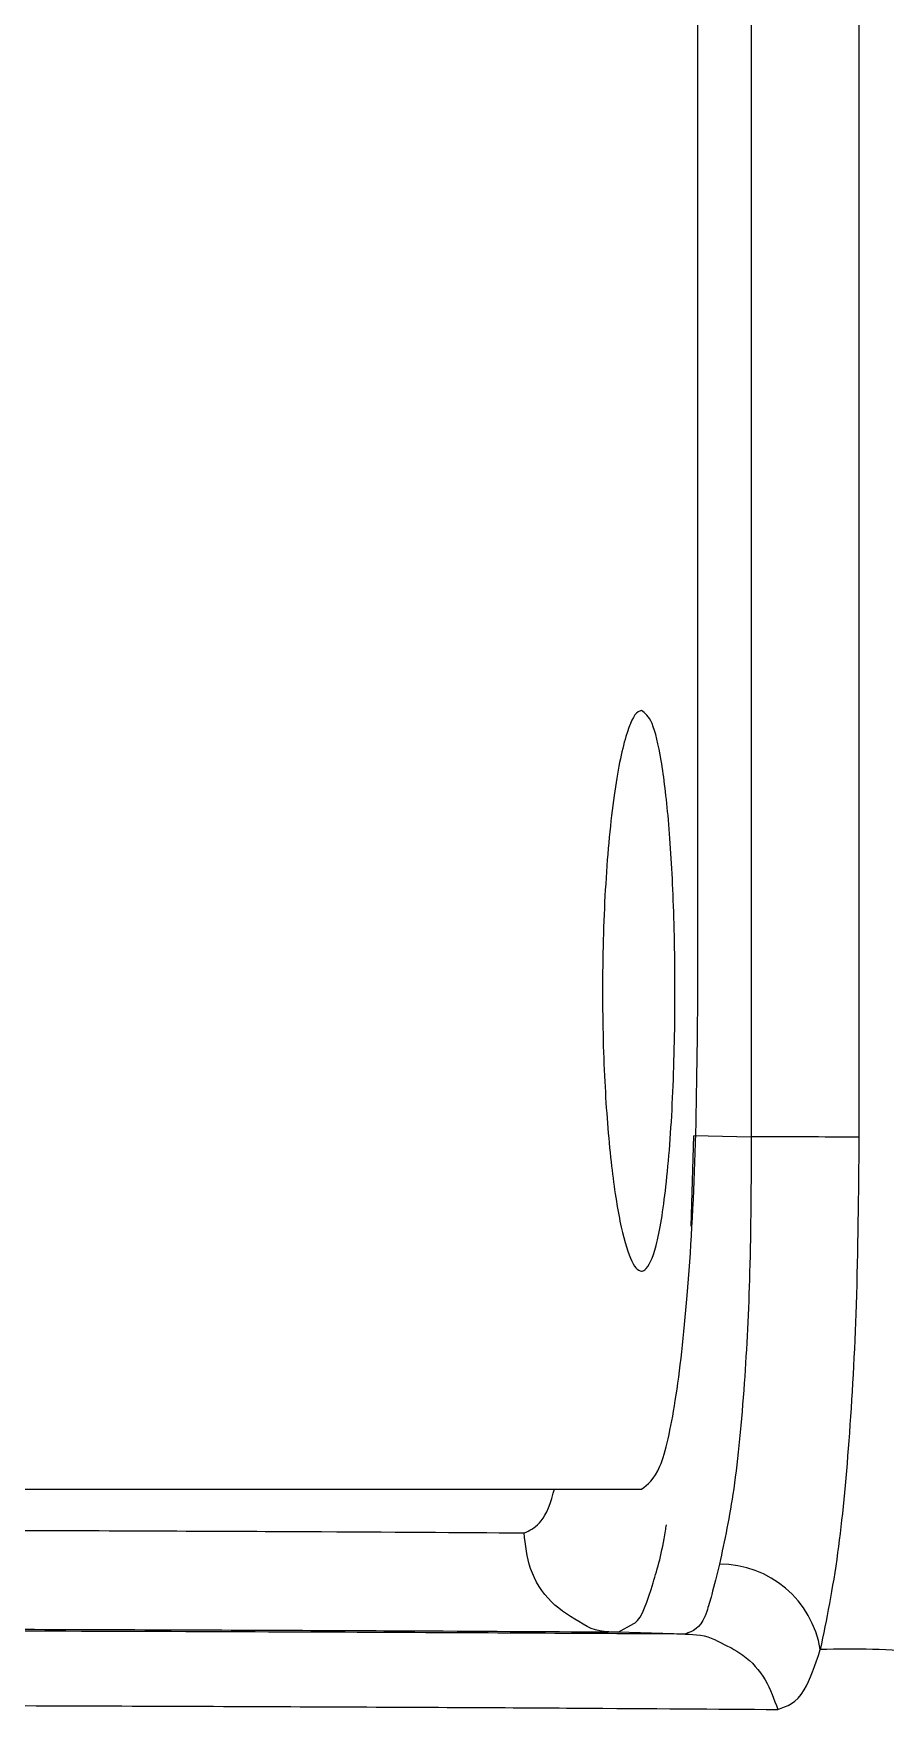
# Model space of a CAD drawing. Header units: millimetres. Extents: x 2136 to 4572, y 748 to 2471.
# Drawn here: x 3187.1 to 3193.94, y 1001.08 to 1014.54 of the extents above; entities that cross this region are included whole.
import ezdxf

# ---------------------------------------------------------------- set-up
doc = ezdxf.new("R2010")
doc.units = ezdxf.units.MM

msp = doc.modelspace()

# ---------------------------------------------------------------- linework, layer by layer
at = {"color": 7, "linetype": 'Continuous', "lineweight": 25}
for p, q in [((3193.721, 1034.415), (3193.724, 1005.678)), ((3192.857, 1033.971), (3192.859, 1005.679)), ((3192.431, 1006.852), (3192.432, 1033.753)), ((3192.376, 1004.964), (3192.398, 1005.688)), ((3192.398, 1005.691), (3192.859, 1005.679)), ((3192.859, 1005.679), (3192.859, 1005.676)), ((3191.792, 1001.702), (3191.916, 1001.773)), ((3192.329, 1001.688), (3191.792, 1001.702))]:
    msp.add_line(p, q, dxfattribs=at)
for centre, radius, start, end in [((3193.079, 803.44), 202.239, 89.81736, 90.06236), ((3192.605, 1001.43), 0.82, 9.3772, 90.0285), ((3193.658, 995.504), 6.064, 84.3642, 92.3073)]:
    msp.add_arc(centre, radius, start, end, dxfattribs=at)
for points, knots in [([(3191.978, 1009.102), (3192.007, 1009.081), (3192.066, 1009.04), (3192.14, 1008.718), (3192.2, 1008.23), (3192.239, 1007.57), (3192.252, 1006.789), (3192.234, 1005.976), (3192.181, 1005.264), (3192.102, 1004.779), (3192.028, 1004.617), (3191.958, 1004.591), (3191.888, 1004.673), (3191.801, 1004.983), (3191.728, 1005.475), (3191.676, 1006.133), (3191.658, 1006.914), (3191.683, 1007.727), (3191.751, 1008.439), (3191.847, 1008.922), (3191.927, 1009.09), (3191.969, 1009.1), (3191.978, 1009.102)], [0, 0, 0, 0, 0.046276, 0.092718, 0.141712, 0.195186, 0.253683, 0.315262, 0.376916, 0.434375, 0.485818, 0.499994, 0.546246, 0.592694, 0.641795, 0.695152, 0.753509, 0.815387, 0.876849, 0.934145, 0.985724, 1, 1, 1, 1]), ([(3191.978, 1002.852), (3192.029, 1002.888), (3192.132, 1002.962), (3192.257, 1003.532), (3192.354, 1004.399), (3192.419, 1005.547), (3192.427, 1006.412), (3192.431, 1006.852)], [0, 0, 0, 0, 0.18467, 0.369999, 0.565857, 0.779451, 1, 1, 1, 1]), ([(3192.859, 1005.676), (3192.858, 1005.31), (3192.855, 1004.621), (3192.806, 1003.654), (3192.729, 1002.832), (3192.645, 1002.439), (3192.604, 1002.25)], [0, 0, 0, 0, 0.266066, 0.500454, 0.760276, 1, 1, 1, 1]), ([(3193.724, 1005.678), (3193.72, 1005.222), (3193.712, 1004.368), (3193.649, 1003.235), (3193.557, 1002.264), (3193.464, 1001.805), (3193.414, 1001.563)], [0, 0, 0, 0, 0.2747244, 0.5156261, 0.7443937, 1, 1, 1, 1]), ([(3127.839, 1002.851), (3128.486, 1002.851), (3131.721, 1002.851), (3137.473, 1002.851), (3143.672, 1002.851), (3149.682, 1002.851), (3154.321, 1002.851), (3159.859, 1002.851), (3164.067, 1002.851), (3169.001, 1002.851), (3173.599, 1002.851), (3177.694, 1002.851), (3181.376, 1002.851), (3183.984, 1002.851), (3186.794, 1002.852), (3188.665, 1002.852), (3190.693, 1002.852), (3191.449, 1002.852), (3191.978, 1002.852)], [0, 0, 0, 0, 0.020124, 0.100733, 0.181328, 0.221587, 0.302184, 0.342442, 0.423039, 0.463298, 0.543894, 0.624491, 0.664749, 0.745346, 0.785604, 0.8662, 0.906458, 1, 1, 1, 1]), ([(3191.036, 1002.501), (3191.077, 1002.518), (3191.16, 1002.553), (3191.241, 1002.703), (3191.275, 1002.841), (3191.278, 1002.852)], [0, 0, 0, 0, 0.478278, 0.958145, 1, 1, 1, 1]), ([(3120.7, 1002.583), (3121.973, 1002.583), (3124.299, 1002.583), (3127.662, 1002.582), (3130.795, 1002.582), (3133.912, 1002.581), (3137.005, 1002.58), (3140.071, 1002.579), (3143.102, 1002.578), (3147.356, 1002.576), (3152.897, 1002.572), (3159.641, 1002.567), (3166.368, 1002.56), (3172.089, 1002.553), (3176.81, 1002.545), (3180.612, 1002.538), (3184.047, 1002.53), (3187.005, 1002.521), (3189.458, 1002.511), (3190.504, 1002.504), (3191.036, 1002.501)], [0, 0, 0, 0, 0.037781, 0.069081, 0.100468, 0.131943, 0.163506, 0.195157, 0.226895, 0.258722, 0.330934, 0.408983, 0.49287, 0.582593, 0.645672, 0.711347, 0.779618, 0.850484, 0.923944, 1, 1, 1, 1]), ([(3191.916, 1001.773), (3191.919, 1001.775), (3191.98, 1001.808), (3192.062, 1002.062), (3192.146, 1002.349), (3192.176, 1002.548), (3192.178, 1002.564)], [0, 0, 0, 0, 0.033726, 0.552141, 0.964699, 1, 1, 1, 1]), ([(3191.509, 1001.768), (3191.419, 1001.821), (3191.239, 1001.928), (3191.068, 1002.2), (3191.046, 1002.403), (3191.036, 1002.501)], [0, 0, 0, 0, 0.340772, 0.682983, 1, 1, 1, 1]), ([(3192.604, 1002.25), (3192.583, 1002.163), (3192.546, 1002.014), (3192.512, 1001.897), (3192.494, 1001.847), (3192.489, 1001.834), (3192.488, 1001.83), (3192.449, 1001.735), (3192.389, 1001.711), (3192.329, 1001.688)], [0, 0, 0, 0, 0.252941, 0.435264, 0.483749, 0.497314, 0.501428, 0.503761, 1, 1, 1, 1]), ([(3191.792, 1001.702), (3191.292, 1001.705), (3190.306, 1001.711), (3188.026, 1001.721), (3185.265, 1001.729), (3182.037, 1001.737), (3178.426, 1001.745), (3173.88, 1001.752), (3168.277, 1001.76), (3161.558, 1001.767), (3154.655, 1001.773), (3147.726, 1001.778), (3140.902, 1001.781), (3134.292, 1001.783), (3127.982, 1001.784), (3123.478, 1001.785), (3121.095, 1001.785), (3120.7, 1001.785)], [0, 0, 0, 0, 0.07139, 0.140843, 0.208359, 0.273937, 0.337578, 0.399281, 0.488173, 0.572709, 0.652888, 0.72871, 0.800173, 0.867277, 0.930021, 0.988406, 1, 1, 1, 1]), ([(3192.329, 1001.688), (3191.604, 1001.692), (3190.154, 1001.701), (3186.364, 1001.714), (3181.466, 1001.726), (3175.425, 1001.737), (3168.377, 1001.747), (3160.434, 1001.755), (3151.734, 1001.762), (3142.428, 1001.767), (3133.986, 1001.77), (3126.706, 1001.771), (3122.702, 1001.771), (3120.7, 1001.771)], [0, 0, 0, 0, 0.0981345, 0.196269, 0.2944034, 0.3925379, 0.4906723, 0.5888066, 0.686941, 0.7850753, 0.8832097, 0.9416048, 1, 1, 1, 1]), ([(3191.792, 1001.702), (3191.691, 1001.706), (3191.589, 1001.711), (3191.509, 1001.768), (3191.509, 1001.768)], [0, 0, 0, 0, 0.993864, 1, 1, 1, 1]), ([(3192.329, 1001.688), (3192.411, 1001.684), (3192.504, 1001.68), (3192.583, 1001.635), (3192.591, 1001.63)], [0, 0, 0, 0, 0.891165, 1, 1, 1, 1]), ([(3192.591, 1001.63), (3192.661, 1001.597), (3192.811, 1001.526), (3192.984, 1001.331), (3193.043, 1001.164), (3193.072, 1001.083)], [0, 0, 0, 0, 0.306526, 0.659337, 1, 1, 1, 1]), ([(3193.072, 1001.083), (3193.146, 1001.108), (3193.275, 1001.151), (3193.373, 1001.441), (3193.414, 1001.563)], [0, 0, 0, 0, 0.578809, 1, 1, 1, 1]), ([(3102.313, 1001.18), (3105.338, 1001.181), (3111.374, 1001.182), (3120.527, 1001.183), (3129.569, 1001.181), (3138.397, 1001.178), (3146.889, 1001.174), (3153.733, 1001.169), (3159.19, 1001.164), (3163.543, 1001.159), (3168.001, 1001.153), (3172.48, 1001.147), (3176.614, 1001.14), (3180.354, 1001.132), (3183.672, 1001.124), (3186.707, 1001.115), (3189.36, 1001.105), (3191.595, 1001.094), (3192.573, 1001.086), (3193.072, 1001.083)], [0, 0, 0, 0, 0.074691, 0.149062, 0.223115, 0.296848, 0.370262, 0.443356, 0.483243, 0.526636, 0.573536, 0.623941, 0.677851, 0.725458, 0.775499, 0.827974, 0.882883, 0.940225, 1, 1, 1, 1])]:
    msp.add_open_spline(points, degree=3, knots=knots, dxfattribs=at)

doc.saveas('drawing.dxf')
